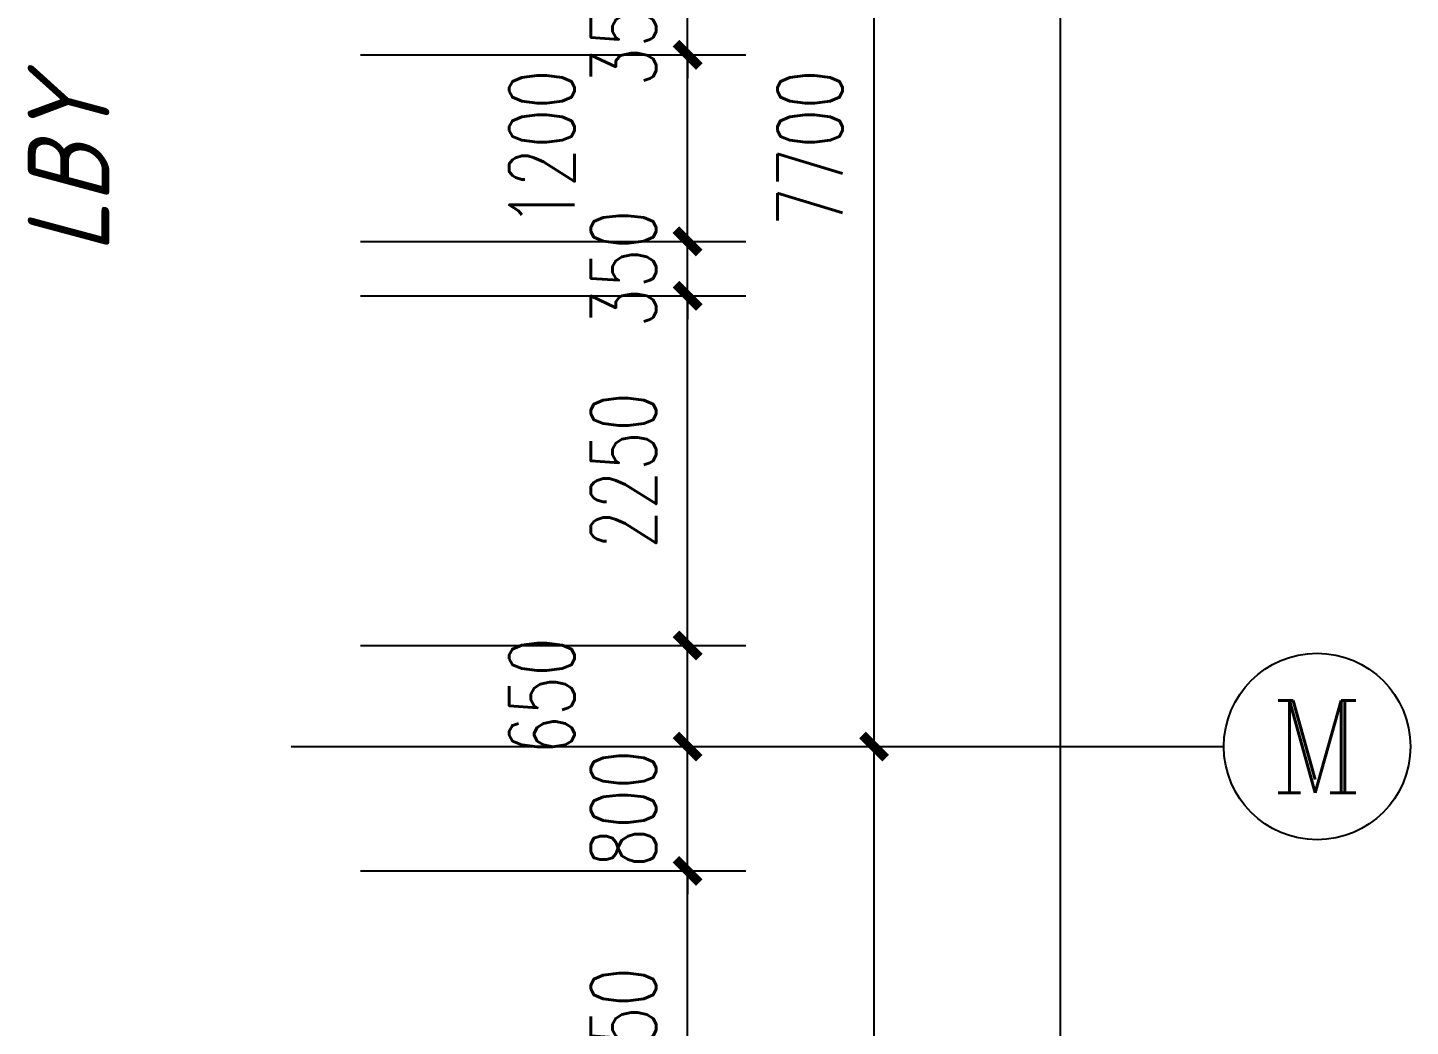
# Model space of a CAD drawing. Extents: x 0 to 2972856, y -1269770 to 0.
# Drawn here: x 2782160 to 2791056, y -1034156 to -1027731 of the extents above; entities that cross this region are included whole.
import ezdxf
from ezdxf.enums import TextEntityAlignment as Align

# ---------------------------------------------------------------- set-up
doc = ezdxf.new("R2010")
doc.units = 0
doc.header["$LTSCALE"] = 1000
doc.header["$PDSIZE"] = 50
doc.layers.add('1-建筑底图', color=8, linetype='Continuous')
doc.layers.add('AXIS_TEXT', color=7, linetype='Continuous')
doc.styles.add('_TCH_AXIS', font='COMPLEX', dxfattribs={"bigfont": 'GBCBIG'})
doc.styles.add('A_DIM_T3', font='SIMPLEX', dxfattribs={"width": 0.7, "bigfont": 'HZ'})
doc.styles.add('COMPLEX', font='COMPLEX')
doc.styles.get("Standard").update_dxf_attribs({"font": 'gbeitc.shx', "bigfont": 'gbcbig.shx'})
doc.dimstyles.new('_TCH_ARCH&&150', dxfattribs={"dimtxt": 420, "dimasz": 150, "dimexe": 375, "dimexo": 450, "dimgap": 202.5, "dimtad": 1, "dimdec": 0, "dimzin": 0, "dimdsep": 46, "dimtxsty": 'A_DIM_T3', "dimblk": 'ARCHTICK', "dimcen": 0.09, "dimclrt": 7, "dimazin": 2, "dimtfac": 1, "dimtdec": 0, "dimtix": 1, "dimtmove": 2, "dimatfit": 3, "dimfxl": 150, "dimtolj": 1, "dimtzin": 0, "dimarcsym": 0})

# ---------------------------------------------------------------- blocks, each defined once
blk = doc.blocks.new('_ArchTick')
at = {"color": 0, "linetype": 'ByBlock', "const_width": 0.4}
blk.add_lwpolyline([(-0.5, -0.5), (0.5, 0.5)], dxfattribs=at)
blk = doc.blocks.new('*D205')
at = {"layer": '1-建筑底图', "color": 0, "lineweight": -2, "transparency": 16777216}
for p, q in [((108850, 77400), (113725, 77400)), ((113350, -2200), (113350, 77400)), ((108850, -2200), (113725, -2200))]:
    blk.add_line(p, q, dxfattribs=at)
at = {"layer": 'Defpoints', "color": 0, "transparency": 16777216}
for p in [(108400, 77400), (113350, 77400), (108400, -2200)]:
    blk.add_point(p, dxfattribs=at)
at = {"layer": '1-建筑底图', "color": 0, "lineweight": -2, "transparency": 16777216, "xscale": 150, "yscale": 150, "zscale": 150}
for p, rotation in [((113350, 77400), 90), ((113350, -2200), 270)]:
    blk.add_blockref('_ArchTick', p, dxfattribs=dict(at, rotation=rotation))
at = {"layer": '1-建筑底图', "color": 7, "transparency": 16777216, "insert": (112937.5, 37600), "char_height": 420, "attachment_point": 5, "rotation": 90, "style": 'A_DIM_T3'}
blk.add_mtext('\\A1;79600', dxfattribs=at)
blk = doc.blocks.new('*D215')
at = {"layer": '1-建筑底图', "color": 0, "lineweight": -2, "transparency": 16777216}
for p, q in [((108850, 57600), (112525, 57600)), ((112150, 49600), (112150, 57600)), ((108850, 49600), (112525, 49600))]:
    blk.add_line(p, q, dxfattribs=at)
at = {"layer": 'Defpoints', "color": 0, "transparency": 16777216}
for p in [(108400, 57600), (112150, 57600), (108400, 49600)]:
    blk.add_point(p, dxfattribs=at)
at = {"layer": '1-建筑底图', "color": 0, "lineweight": -2, "transparency": 16777216, "xscale": 150, "yscale": 150, "zscale": 150}
for p, rotation in [((112150, 57600), 90), ((112150, 49600), 270)]:
    blk.add_blockref('_ArchTick', p, dxfattribs=dict(at, rotation=rotation))
at = {"layer": '1-建筑底图', "color": 7, "transparency": 16777216, "insert": (111737.5, 53600), "char_height": 420, "attachment_point": 5, "rotation": 90, "style": 'A_DIM_T3'}
blk.add_mtext('\\A1;8000', dxfattribs=at)
blk = doc.blocks.new('*D216')
at = {"layer": '1-建筑底图', "color": 0, "lineweight": -2, "transparency": 16777216}
for p, q in [((108850, 65300), (112525, 65300)), ((112150, 57600), (112150, 65300)), ((108850, 57600), (112525, 57600))]:
    blk.add_line(p, q, dxfattribs=at)
at = {"layer": 'Defpoints', "color": 0, "transparency": 16777216}
for p in [(108400, 65300), (112150, 65300), (108400, 57600)]:
    blk.add_point(p, dxfattribs=at)
at = {"layer": '1-建筑底图', "color": 0, "lineweight": -2, "transparency": 16777216, "xscale": 150, "yscale": 150, "zscale": 150}
for p, rotation in [((112150, 65300), 90), ((112150, 57600), 270)]:
    blk.add_blockref('_ArchTick', p, dxfattribs=dict(at, rotation=rotation))
at = {"layer": '1-建筑底图', "color": 7, "transparency": 16777216, "insert": (111737.5, 61450), "char_height": 420, "attachment_point": 5, "rotation": 90, "style": 'A_DIM_T3'}
blk.add_mtext('\\A1;7700', dxfattribs=at)
blk = doc.blocks.new('*D798')
at = {"layer": '1-建筑底图', "color": 0, "lineweight": -2, "transparency": 16777216}
for p, q in [((108845, 56800), (111325, 56800)), ((110950, 54550), (110950, 56800)), ((108845, 54550), (111325, 54550))]:
    blk.add_line(p, q, dxfattribs=at)
at = {"layer": 'Defpoints', "color": 0, "transparency": 16777216}
for p in [(108395, 56800), (110950, 56800), (108395, 54550)]:
    blk.add_point(p, dxfattribs=at)
at = {"layer": '1-建筑底图', "color": 0, "lineweight": -2, "transparency": 16777216, "xscale": 150, "yscale": 150, "zscale": 150}
for p, rotation in [((110950, 56800), 90), ((110950, 54550), 270)]:
    blk.add_blockref('_ArchTick', p, dxfattribs=dict(at, rotation=rotation))
at = {"layer": '1-建筑底图', "color": 7, "transparency": 16777216, "insert": (110537.5, 55675), "char_height": 420, "attachment_point": 5, "rotation": 90, "style": 'A_DIM_T3'}
blk.add_mtext('\\A1;2250', dxfattribs=at)
blk = doc.blocks.new('*D799')
at = {"layer": '1-建筑底图', "color": 0, "lineweight": -2, "transparency": 16777216}
for p, q in [((110950, 57600), (110950, 57750)), ((108845, 57600), (111325, 57600)), ((110950, 56800), (110950, 57600)), ((108845, 56800), (111325, 56800)), ((110950, 56800), (110950, 56650))]:
    blk.add_line(p, q, dxfattribs=at)
at = {"layer": 'Defpoints', "color": 0, "transparency": 16777216}
for p in [(108395, 57600), (110950, 57600), (108395, 56800)]:
    blk.add_point(p, dxfattribs=at)
at = {"layer": '1-建筑底图', "color": 0, "lineweight": -2, "transparency": 16777216, "xscale": 150, "yscale": 150, "zscale": 150}
for p, rotation in [((110950, 57600), 270), ((110950, 56800), 90)]:
    blk.add_blockref('_ArchTick', p, dxfattribs=dict(at, rotation=rotation))
at = {"layer": '1-建筑底图', "color": 7, "transparency": 16777216, "insert": (110537.5, 57200), "char_height": 420, "attachment_point": 5, "rotation": 90, "style": 'A_DIM_T3'}
blk.add_mtext('\\A1;800', dxfattribs=at)
blk = doc.blocks.new('*D800')
at = {"layer": '1-建筑底图', "color": 0, "lineweight": -2, "transparency": 16777216}
for p, q in [((108845, 58250), (111325, 58250)), ((110950, 57600), (110950, 58250)), ((108845, 57600), (111325, 57600))]:
    blk.add_line(p, q, dxfattribs=at)
at = {"layer": 'Defpoints', "color": 0, "transparency": 16777216}
for p in [(108395, 58250), (110950, 58250), (108395, 57600)]:
    blk.add_point(p, dxfattribs=at)
at = {"layer": '1-建筑底图', "color": 0, "lineweight": -2, "transparency": 16777216, "xscale": 150, "yscale": 150, "zscale": 150}
for p, rotation in [((110950, 58250), 90), ((110950, 57600), 270)]:
    blk.add_blockref('_ArchTick', p, dxfattribs=dict(at, rotation=rotation))
at = {"layer": '1-建筑底图', "color": 7, "transparency": 16777216, "insert": (110012.5, 57925), "char_height": 420, "attachment_point": 5, "rotation": 90, "style": 'A_DIM_T3'}
blk.add_mtext('\\A1;650', dxfattribs=at)
blk = doc.blocks.new('*D801')
at = {"layer": '1-建筑底图', "color": 0, "lineweight": -2, "transparency": 16777216}
for p, q in [((108845, 60500), (111325, 60500)), ((110950, 58250), (110950, 60500)), ((108845, 58250), (111325, 58250))]:
    blk.add_line(p, q, dxfattribs=at)
at = {"layer": 'Defpoints', "color": 0, "transparency": 16777216}
for p in [(108395, 60500), (110950, 60500), (108395, 58250)]:
    blk.add_point(p, dxfattribs=at)
at = {"layer": '1-建筑底图', "color": 0, "lineweight": -2, "transparency": 16777216, "xscale": 150, "yscale": 150, "zscale": 150}
for p, rotation in [((110950, 60500), 90), ((110950, 58250), 270)]:
    blk.add_blockref('_ArchTick', p, dxfattribs=dict(at, rotation=rotation))
at = {"layer": '1-建筑底图', "color": 7, "transparency": 16777216, "insert": (110537.5, 59375), "char_height": 420, "attachment_point": 5, "rotation": 90, "style": 'A_DIM_T3'}
blk.add_mtext('\\A1;2250', dxfattribs=at)
blk = doc.blocks.new('*D802')
at = {"layer": '1-建筑底图', "color": 0, "lineweight": -2, "transparency": 16777216}
for p, q in [((110950, 60850), (110950, 61000)), ((108845, 60850), (111325, 60850)), ((110950, 60500), (110950, 60850)), ((108845, 60500), (111325, 60500)), ((110950, 60500), (110950, 60350))]:
    blk.add_line(p, q, dxfattribs=at)
at = {"layer": 'Defpoints', "color": 0, "transparency": 16777216}
for p in [(108395, 60850), (110950, 60850), (108395, 60500)]:
    blk.add_point(p, dxfattribs=at)
at = {"layer": '1-建筑底图', "color": 0, "lineweight": -2, "transparency": 16777216, "xscale": 150, "yscale": 150, "zscale": 150}
for p, rotation in [((110950, 60850), 270), ((110950, 60500), 90)]:
    blk.add_blockref('_ArchTick', p, dxfattribs=dict(at, rotation=rotation))
at = {"layer": '1-建筑底图', "color": 7, "transparency": 16777216, "insert": (110537.5, 60675), "char_height": 420, "attachment_point": 5, "rotation": 90, "style": 'A_DIM_T3'}
blk.add_mtext('\\A1;350', dxfattribs=at)
blk = doc.blocks.new('*D803')
at = {"layer": '1-建筑底图', "color": 0, "lineweight": -2, "transparency": 16777216}
for p, q in [((108845, 62050), (111325, 62050)), ((110950, 60850), (110950, 62050)), ((108845, 60850), (111325, 60850))]:
    blk.add_line(p, q, dxfattribs=at)
at = {"layer": 'Defpoints', "color": 0, "transparency": 16777216}
for p in [(108395, 62050), (110950, 62050), (108395, 60850)]:
    blk.add_point(p, dxfattribs=at)
at = {"layer": '1-建筑底图', "color": 0, "lineweight": -2, "transparency": 16777216, "xscale": 150, "yscale": 150, "zscale": 150}
for p, rotation in [((110950, 62050), 90), ((110950, 60850), 270)]:
    blk.add_blockref('_ArchTick', p, dxfattribs=dict(at, rotation=rotation))
at = {"layer": '1-建筑底图', "color": 7, "transparency": 16777216, "insert": (110012.5, 61450), "char_height": 420, "attachment_point": 5, "rotation": 90, "style": 'A_DIM_T3'}
blk.add_mtext('\\A1;1200', dxfattribs=at)
blk = doc.blocks.new('*D804')
at = {"layer": '1-建筑底图', "color": 0, "lineweight": -2, "transparency": 16777216}
for p, q in [((110950, 62400), (110950, 62550)), ((108845, 62400), (111325, 62400)), ((110950, 62050), (110950, 62400)), ((108845, 62050), (111325, 62050)), ((110950, 62050), (110950, 61900))]:
    blk.add_line(p, q, dxfattribs=at)
at = {"layer": 'Defpoints', "color": 0, "transparency": 16777216}
for p in [(108395, 62400), (110950, 62400), (108395, 62050)]:
    blk.add_point(p, dxfattribs=at)
at = {"layer": '1-建筑底图', "color": 0, "lineweight": -2, "transparency": 16777216, "xscale": 150, "yscale": 150, "zscale": 150}
for p, rotation in [((110950, 62400), 270), ((110950, 62050), 90)]:
    blk.add_blockref('_ArchTick', p, dxfattribs=dict(at, rotation=rotation))
at = {"layer": '1-建筑底图', "color": 7, "transparency": 16777216, "insert": (110537.5, 62225), "char_height": 420, "attachment_point": 5, "rotation": 90, "style": 'A_DIM_T3'}
blk.add_mtext('\\A1;350', dxfattribs=at)
blk = doc.blocks.new('*D820')
at = {"layer": '1-建筑底图', "color": 0, "lineweight": -2, "transparency": 16777216}
for p, q in [((108850, 77400), (113725, 77400)), ((113350, -2200), (113350, 77400)), ((108850, -2200), (113725, -2200))]:
    blk.add_line(p, q, dxfattribs=at)
at = {"layer": 'Defpoints', "color": 0, "transparency": 16777216}
for p in [(108400, 77400), (113350, 77400), (108400, -2200)]:
    blk.add_point(p, dxfattribs=at)
at = {"layer": '1-建筑底图', "color": 0, "lineweight": -2, "transparency": 16777216, "xscale": 150, "yscale": 150, "zscale": 150}
for p, rotation in [((113350, 77400), 90), ((113350, -2200), 270)]:
    blk.add_blockref('_ArchTick', p, dxfattribs=dict(at, rotation=rotation))
at = {"layer": '1-建筑底图', "color": 7, "transparency": 16777216, "insert": (112937.5, 37600), "char_height": 420, "attachment_point": 5, "rotation": 90, "style": 'A_DIM_T3'}
blk.add_mtext('\\A1;79600', dxfattribs=at)
blk = doc.blocks.new('*D830')
at = {"layer": '1-建筑底图', "color": 0, "lineweight": -2, "transparency": 16777216}
for p, q in [((108850, 57600), (112525, 57600)), ((112150, 49600), (112150, 57600)), ((108850, 49600), (112525, 49600))]:
    blk.add_line(p, q, dxfattribs=at)
at = {"layer": 'Defpoints', "color": 0, "transparency": 16777216}
for p in [(108400, 57600), (112150, 57600), (108400, 49600)]:
    blk.add_point(p, dxfattribs=at)
at = {"layer": '1-建筑底图', "color": 0, "lineweight": -2, "transparency": 16777216, "xscale": 150, "yscale": 150, "zscale": 150}
for p, rotation in [((112150, 57600), 90), ((112150, 49600), 270)]:
    blk.add_blockref('_ArchTick', p, dxfattribs=dict(at, rotation=rotation))
at = {"layer": '1-建筑底图', "color": 7, "transparency": 16777216, "insert": (111737.5, 53600), "char_height": 420, "attachment_point": 5, "rotation": 90, "style": 'A_DIM_T3'}
blk.add_mtext('\\A1;8000', dxfattribs=at)
blk = doc.blocks.new('*D831')
at = {"layer": '1-建筑底图', "color": 0, "lineweight": -2, "transparency": 16777216}
for p, q in [((108850, 65300), (112525, 65300)), ((112150, 57600), (112150, 65300)), ((108850, 57600), (112525, 57600))]:
    blk.add_line(p, q, dxfattribs=at)
at = {"layer": 'Defpoints', "color": 0, "transparency": 16777216}
for p in [(108400, 65300), (112150, 65300), (108400, 57600)]:
    blk.add_point(p, dxfattribs=at)
at = {"layer": '1-建筑底图', "color": 0, "lineweight": -2, "transparency": 16777216, "xscale": 150, "yscale": 150, "zscale": 150}
for p, rotation in [((112150, 65300), 90), ((112150, 57600), 270)]:
    blk.add_blockref('_ArchTick', p, dxfattribs=dict(at, rotation=rotation))
at = {"layer": '1-建筑底图', "color": 7, "transparency": 16777216, "insert": (111737.5, 61450), "char_height": 420, "attachment_point": 5, "rotation": 90, "style": 'A_DIM_T3'}
blk.add_mtext('\\A1;7700', dxfattribs=at)
blk = doc.blocks.new('*D1105')
at = {"layer": '1-建筑底图', "color": 0, "lineweight": -2, "transparency": 16777216}
for p, q in [((108845, 56800), (111325, 56800)), ((110950, 54550), (110950, 56800)), ((108845, 54550), (111325, 54550))]:
    blk.add_line(p, q, dxfattribs=at)
at = {"layer": 'Defpoints', "color": 0, "transparency": 16777216}
for p in [(108395, 56800), (110950, 56800), (108395, 54550)]:
    blk.add_point(p, dxfattribs=at)
at = {"layer": '1-建筑底图', "color": 0, "lineweight": -2, "transparency": 16777216, "xscale": 150, "yscale": 150, "zscale": 150}
for p, rotation in [((110950, 56800), 90), ((110950, 54550), 270)]:
    blk.add_blockref('_ArchTick', p, dxfattribs=dict(at, rotation=rotation))
at = {"layer": '1-建筑底图', "color": 7, "transparency": 16777216, "insert": (110537.5, 55675), "char_height": 420, "attachment_point": 5, "rotation": 90, "style": 'A_DIM_T3'}
blk.add_mtext('\\A1;2250', dxfattribs=at)
blk = doc.blocks.new('*D1106')
at = {"layer": '1-建筑底图', "color": 0, "lineweight": -2, "transparency": 16777216}
for p, q in [((110950, 57600), (110950, 57750)), ((108845, 57600), (111325, 57600)), ((110950, 56800), (110950, 57600)), ((108845, 56800), (111325, 56800)), ((110950, 56800), (110950, 56650))]:
    blk.add_line(p, q, dxfattribs=at)
at = {"layer": 'Defpoints', "color": 0, "transparency": 16777216}
for p in [(108395, 57600), (110950, 57600), (108395, 56800)]:
    blk.add_point(p, dxfattribs=at)
at = {"layer": '1-建筑底图', "color": 0, "lineweight": -2, "transparency": 16777216, "xscale": 150, "yscale": 150, "zscale": 150}
for p, rotation in [((110950, 57600), 270), ((110950, 56800), 90)]:
    blk.add_blockref('_ArchTick', p, dxfattribs=dict(at, rotation=rotation))
at = {"layer": '1-建筑底图', "color": 7, "transparency": 16777216, "insert": (110537.5, 57200), "char_height": 420, "attachment_point": 5, "rotation": 90, "style": 'A_DIM_T3'}
blk.add_mtext('\\A1;800', dxfattribs=at)
blk = doc.blocks.new('*D1107')
at = {"layer": '1-建筑底图', "color": 0, "lineweight": -2, "transparency": 16777216}
for p, q in [((108845, 58250), (111325, 58250)), ((110950, 57600), (110950, 58250)), ((108845, 57600), (111325, 57600))]:
    blk.add_line(p, q, dxfattribs=at)
at = {"layer": 'Defpoints', "color": 0, "transparency": 16777216}
for p in [(108395, 58250), (110950, 58250), (108395, 57600)]:
    blk.add_point(p, dxfattribs=at)
at = {"layer": '1-建筑底图', "color": 0, "lineweight": -2, "transparency": 16777216, "xscale": 150, "yscale": 150, "zscale": 150}
for p, rotation in [((110950, 58250), 90), ((110950, 57600), 270)]:
    blk.add_blockref('_ArchTick', p, dxfattribs=dict(at, rotation=rotation))
at = {"layer": '1-建筑底图', "color": 7, "transparency": 16777216, "insert": (110012.5, 57925), "char_height": 420, "attachment_point": 5, "rotation": 90, "style": 'A_DIM_T3'}
blk.add_mtext('\\A1;650', dxfattribs=at)
blk = doc.blocks.new('*D1108')
at = {"layer": '1-建筑底图', "color": 0, "lineweight": -2, "transparency": 16777216}
for p, q in [((108845, 60500), (111325, 60500)), ((110950, 58250), (110950, 60500)), ((108845, 58250), (111325, 58250))]:
    blk.add_line(p, q, dxfattribs=at)
at = {"layer": 'Defpoints', "color": 0, "transparency": 16777216}
for p in [(108395, 60500), (110950, 60500), (108395, 58250)]:
    blk.add_point(p, dxfattribs=at)
at = {"layer": '1-建筑底图', "color": 0, "lineweight": -2, "transparency": 16777216, "xscale": 150, "yscale": 150, "zscale": 150}
for p, rotation in [((110950, 60500), 90), ((110950, 58250), 270)]:
    blk.add_blockref('_ArchTick', p, dxfattribs=dict(at, rotation=rotation))
at = {"layer": '1-建筑底图', "color": 7, "transparency": 16777216, "insert": (110537.5, 59375), "char_height": 420, "attachment_point": 5, "rotation": 90, "style": 'A_DIM_T3'}
blk.add_mtext('\\A1;2250', dxfattribs=at)
blk = doc.blocks.new('*D1109')
at = {"layer": '1-建筑底图', "color": 0, "lineweight": -2, "transparency": 16777216}
for p, q in [((110950, 60850), (110950, 61000)), ((108845, 60850), (111325, 60850)), ((110950, 60500), (110950, 60850)), ((108845, 60500), (111325, 60500)), ((110950, 60500), (110950, 60350))]:
    blk.add_line(p, q, dxfattribs=at)
at = {"layer": 'Defpoints', "color": 0, "transparency": 16777216}
for p in [(108395, 60850), (110950, 60850), (108395, 60500)]:
    blk.add_point(p, dxfattribs=at)
at = {"layer": '1-建筑底图', "color": 0, "lineweight": -2, "transparency": 16777216, "xscale": 150, "yscale": 150, "zscale": 150}
for p, rotation in [((110950, 60850), 270), ((110950, 60500), 90)]:
    blk.add_blockref('_ArchTick', p, dxfattribs=dict(at, rotation=rotation))
at = {"layer": '1-建筑底图', "color": 7, "transparency": 16777216, "insert": (110537.5, 60675), "char_height": 420, "attachment_point": 5, "rotation": 90, "style": 'A_DIM_T3'}
blk.add_mtext('\\A1;350', dxfattribs=at)
blk = doc.blocks.new('*D1110')
at = {"layer": '1-建筑底图', "color": 0, "lineweight": -2, "transparency": 16777216}
for p, q in [((108845, 62050), (111325, 62050)), ((110950, 60850), (110950, 62050)), ((108845, 60850), (111325, 60850))]:
    blk.add_line(p, q, dxfattribs=at)
at = {"layer": 'Defpoints', "color": 0, "transparency": 16777216}
for p in [(108395, 62050), (110950, 62050), (108395, 60850)]:
    blk.add_point(p, dxfattribs=at)
at = {"layer": '1-建筑底图', "color": 0, "lineweight": -2, "transparency": 16777216, "xscale": 150, "yscale": 150, "zscale": 150}
for p, rotation in [((110950, 62050), 90), ((110950, 60850), 270)]:
    blk.add_blockref('_ArchTick', p, dxfattribs=dict(at, rotation=rotation))
at = {"layer": '1-建筑底图', "color": 7, "transparency": 16777216, "insert": (110012.5, 61450), "char_height": 420, "attachment_point": 5, "rotation": 90, "style": 'A_DIM_T3'}
blk.add_mtext('\\A1;1200', dxfattribs=at)
blk = doc.blocks.new('*D1111')
at = {"layer": '1-建筑底图', "color": 0, "lineweight": -2, "transparency": 16777216}
for p, q in [((110950, 62400), (110950, 62550)), ((108845, 62400), (111325, 62400)), ((110950, 62050), (110950, 62400)), ((108845, 62050), (111325, 62050)), ((110950, 62050), (110950, 61900))]:
    blk.add_line(p, q, dxfattribs=at)
at = {"layer": 'Defpoints', "color": 0, "transparency": 16777216}
for p in [(108395, 62400), (110950, 62400), (108395, 62050)]:
    blk.add_point(p, dxfattribs=at)
at = {"layer": '1-建筑底图', "color": 0, "lineweight": -2, "transparency": 16777216, "xscale": 150, "yscale": 150, "zscale": 150}
for p, rotation in [((110950, 62400), 270), ((110950, 62050), 90)]:
    blk.add_blockref('_ArchTick', p, dxfattribs=dict(at, rotation=rotation))
at = {"layer": '1-建筑底图', "color": 7, "transparency": 16777216, "insert": (110537.5, 62225), "char_height": 420, "attachment_point": 5, "rotation": 90, "style": 'A_DIM_T3'}
blk.add_mtext('\\A1;350', dxfattribs=at)
blk = doc.blocks.new('_AXISO')
blk.add_circle((0, 0), 0.5)
at = {"layer": 'AXIS_TEXT', "style": 'COMPLEX', "width": 1.041667}
blk.add_attdef('A', text='', height=0.56, dxfattribs=at).set_placement((-0.25, -0.28), (0.25, -0.28), align=Align.FIT)
blk = doc.blocks.new('*D423')
at = {"layer": '1-建筑底图', "color": 0, "lineweight": -2, "transparency": 16777216}
for p, q in [((108850, 77400), (113725, 77400)), ((113350, -2200), (113350, 77400)), ((108850, -2200), (113725, -2200))]:
    blk.add_line(p, q, dxfattribs=at)
at = {"layer": 'Defpoints', "color": 0, "transparency": 16777216}
for p in [(108400, 77400), (113350, 77400), (108400, -2200)]:
    blk.add_point(p, dxfattribs=at)
at = {"layer": '1-建筑底图', "color": 0, "lineweight": -2, "transparency": 16777216, "xscale": 150, "yscale": 150, "zscale": 150}
for p, rotation in [((113350, 77400), 90), ((113350, -2200), 270)]:
    blk.add_blockref('_ArchTick', p, dxfattribs=dict(at, rotation=rotation))
at = {"layer": '1-建筑底图', "color": 7, "transparency": 16777216, "insert": (112937.5, 37600), "char_height": 420, "attachment_point": 5, "rotation": 90, "style": 'A_DIM_T3'}
blk.add_mtext('\\A1;79600', dxfattribs=at)
blk = doc.blocks.new('*D433')
at = {"layer": '1-建筑底图', "color": 0, "lineweight": -2, "transparency": 16777216}
for p, q in [((108850, 57600), (112525, 57600)), ((112150, 49600), (112150, 57600)), ((108850, 49600), (112525, 49600))]:
    blk.add_line(p, q, dxfattribs=at)
at = {"layer": 'Defpoints', "color": 0, "transparency": 16777216}
for p in [(108400, 57600), (112150, 57600), (108400, 49600)]:
    blk.add_point(p, dxfattribs=at)
at = {"layer": '1-建筑底图', "color": 0, "lineweight": -2, "transparency": 16777216, "xscale": 150, "yscale": 150, "zscale": 150}
for p, rotation in [((112150, 57600), 90), ((112150, 49600), 270)]:
    blk.add_blockref('_ArchTick', p, dxfattribs=dict(at, rotation=rotation))
at = {"layer": '1-建筑底图', "color": 7, "transparency": 16777216, "insert": (111737.5, 53600), "char_height": 420, "attachment_point": 5, "rotation": 90, "style": 'A_DIM_T3'}
blk.add_mtext('\\A1;8000', dxfattribs=at)
blk = doc.blocks.new('*D434')
at = {"layer": '1-建筑底图', "color": 0, "lineweight": -2, "transparency": 16777216}
for p, q in [((108850, 65300), (112525, 65300)), ((112150, 57600), (112150, 65300)), ((108850, 57600), (112525, 57600))]:
    blk.add_line(p, q, dxfattribs=at)
at = {"layer": 'Defpoints', "color": 0, "transparency": 16777216}
for p in [(108400, 65300), (112150, 65300), (108400, 57600)]:
    blk.add_point(p, dxfattribs=at)
at = {"layer": '1-建筑底图', "color": 0, "lineweight": -2, "transparency": 16777216, "xscale": 150, "yscale": 150, "zscale": 150}
for p, rotation in [((112150, 65300), 90), ((112150, 57600), 270)]:
    blk.add_blockref('_ArchTick', p, dxfattribs=dict(at, rotation=rotation))
at = {"layer": '1-建筑底图', "color": 7, "transparency": 16777216, "insert": (111737.5, 61450), "char_height": 420, "attachment_point": 5, "rotation": 90, "style": 'A_DIM_T3'}
blk.add_mtext('\\A1;7700', dxfattribs=at)
blk = doc.blocks.new('*D708')
at = {"layer": '1-建筑底图', "color": 0, "lineweight": -2, "transparency": 16777216}
for p, q in [((108845, 56800), (111325, 56800)), ((110950, 54550), (110950, 56800)), ((108845, 54550), (111325, 54550))]:
    blk.add_line(p, q, dxfattribs=at)
at = {"layer": 'Defpoints', "color": 0, "transparency": 16777216}
for p in [(108395, 56800), (110950, 56800), (108395, 54550)]:
    blk.add_point(p, dxfattribs=at)
at = {"layer": '1-建筑底图', "color": 0, "lineweight": -2, "transparency": 16777216, "xscale": 150, "yscale": 150, "zscale": 150}
for p, rotation in [((110950, 56800), 90), ((110950, 54550), 270)]:
    blk.add_blockref('_ArchTick', p, dxfattribs=dict(at, rotation=rotation))
at = {"layer": '1-建筑底图', "color": 7, "transparency": 16777216, "insert": (110537.5, 55675), "char_height": 420, "attachment_point": 5, "rotation": 90, "style": 'A_DIM_T3'}
blk.add_mtext('\\A1;2250', dxfattribs=at)
blk = doc.blocks.new('*D709')
at = {"layer": '1-建筑底图', "color": 0, "lineweight": -2, "transparency": 16777216}
for p, q in [((110950, 57600), (110950, 57750)), ((108845, 57600), (111325, 57600)), ((110950, 56800), (110950, 57600)), ((108845, 56800), (111325, 56800)), ((110950, 56800), (110950, 56650))]:
    blk.add_line(p, q, dxfattribs=at)
at = {"layer": 'Defpoints', "color": 0, "transparency": 16777216}
for p in [(108395, 57600), (110950, 57600), (108395, 56800)]:
    blk.add_point(p, dxfattribs=at)
at = {"layer": '1-建筑底图', "color": 0, "lineweight": -2, "transparency": 16777216, "xscale": 150, "yscale": 150, "zscale": 150}
for p, rotation in [((110950, 57600), 270), ((110950, 56800), 90)]:
    blk.add_blockref('_ArchTick', p, dxfattribs=dict(at, rotation=rotation))
at = {"layer": '1-建筑底图', "color": 7, "transparency": 16777216, "insert": (110537.5, 57200), "char_height": 420, "attachment_point": 5, "rotation": 90, "style": 'A_DIM_T3'}
blk.add_mtext('\\A1;800', dxfattribs=at)
blk = doc.blocks.new('*D710')
at = {"layer": '1-建筑底图', "color": 0, "lineweight": -2, "transparency": 16777216}
for p, q in [((108845, 58250), (111325, 58250)), ((110950, 57600), (110950, 58250)), ((108845, 57600), (111325, 57600))]:
    blk.add_line(p, q, dxfattribs=at)
at = {"layer": 'Defpoints', "color": 0, "transparency": 16777216}
for p in [(108395, 58250), (110950, 58250), (108395, 57600)]:
    blk.add_point(p, dxfattribs=at)
at = {"layer": '1-建筑底图', "color": 0, "lineweight": -2, "transparency": 16777216, "xscale": 150, "yscale": 150, "zscale": 150}
for p, rotation in [((110950, 58250), 90), ((110950, 57600), 270)]:
    blk.add_blockref('_ArchTick', p, dxfattribs=dict(at, rotation=rotation))
at = {"layer": '1-建筑底图', "color": 7, "transparency": 16777216, "insert": (110012.5, 57925), "char_height": 420, "attachment_point": 5, "rotation": 90, "style": 'A_DIM_T3'}
blk.add_mtext('\\A1;650', dxfattribs=at)
blk = doc.blocks.new('*D711')
at = {"layer": '1-建筑底图', "color": 0, "lineweight": -2, "transparency": 16777216}
for p, q in [((108845, 60500), (111325, 60500)), ((110950, 58250), (110950, 60500)), ((108845, 58250), (111325, 58250))]:
    blk.add_line(p, q, dxfattribs=at)
at = {"layer": 'Defpoints', "color": 0, "transparency": 16777216}
for p in [(108395, 60500), (110950, 60500), (108395, 58250)]:
    blk.add_point(p, dxfattribs=at)
at = {"layer": '1-建筑底图', "color": 0, "lineweight": -2, "transparency": 16777216, "xscale": 150, "yscale": 150, "zscale": 150}
for p, rotation in [((110950, 60500), 90), ((110950, 58250), 270)]:
    blk.add_blockref('_ArchTick', p, dxfattribs=dict(at, rotation=rotation))
at = {"layer": '1-建筑底图', "color": 7, "transparency": 16777216, "insert": (110537.5, 59375), "char_height": 420, "attachment_point": 5, "rotation": 90, "style": 'A_DIM_T3'}
blk.add_mtext('\\A1;2250', dxfattribs=at)
blk = doc.blocks.new('*D712')
at = {"layer": '1-建筑底图', "color": 0, "lineweight": -2, "transparency": 16777216}
for p, q in [((110950, 60850), (110950, 61000)), ((108845, 60850), (111325, 60850)), ((110950, 60500), (110950, 60850)), ((108845, 60500), (111325, 60500)), ((110950, 60500), (110950, 60350))]:
    blk.add_line(p, q, dxfattribs=at)
at = {"layer": 'Defpoints', "color": 0, "transparency": 16777216}
for p in [(108395, 60850), (110950, 60850), (108395, 60500)]:
    blk.add_point(p, dxfattribs=at)
at = {"layer": '1-建筑底图', "color": 0, "lineweight": -2, "transparency": 16777216, "xscale": 150, "yscale": 150, "zscale": 150}
for p, rotation in [((110950, 60850), 270), ((110950, 60500), 90)]:
    blk.add_blockref('_ArchTick', p, dxfattribs=dict(at, rotation=rotation))
at = {"layer": '1-建筑底图', "color": 7, "transparency": 16777216, "insert": (110537.5, 60675), "char_height": 420, "attachment_point": 5, "rotation": 90, "style": 'A_DIM_T3'}
blk.add_mtext('\\A1;350', dxfattribs=at)
blk = doc.blocks.new('*D713')
at = {"layer": '1-建筑底图', "color": 0, "lineweight": -2, "transparency": 16777216}
for p, q in [((108845, 62050), (111325, 62050)), ((110950, 60850), (110950, 62050)), ((108845, 60850), (111325, 60850))]:
    blk.add_line(p, q, dxfattribs=at)
at = {"layer": 'Defpoints', "color": 0, "transparency": 16777216}
for p in [(108395, 62050), (110950, 62050), (108395, 60850)]:
    blk.add_point(p, dxfattribs=at)
at = {"layer": '1-建筑底图', "color": 0, "lineweight": -2, "transparency": 16777216, "xscale": 150, "yscale": 150, "zscale": 150}
for p, rotation in [((110950, 62050), 90), ((110950, 60850), 270)]:
    blk.add_blockref('_ArchTick', p, dxfattribs=dict(at, rotation=rotation))
at = {"layer": '1-建筑底图', "color": 7, "transparency": 16777216, "insert": (110012.5, 61450), "char_height": 420, "attachment_point": 5, "rotation": 90, "style": 'A_DIM_T3'}
blk.add_mtext('\\A1;1200', dxfattribs=at)
blk = doc.blocks.new('*D714')
at = {"layer": '1-建筑底图', "color": 0, "lineweight": -2, "transparency": 16777216}
for p, q in [((110950, 62400), (110950, 62550)), ((108845, 62400), (111325, 62400)), ((110950, 62050), (110950, 62400)), ((108845, 62050), (111325, 62050)), ((110950, 62050), (110950, 61900))]:
    blk.add_line(p, q, dxfattribs=at)
at = {"layer": 'Defpoints', "color": 0, "transparency": 16777216}
for p in [(108395, 62400), (110950, 62400), (108395, 62050)]:
    blk.add_point(p, dxfattribs=at)
at = {"layer": '1-建筑底图', "color": 0, "lineweight": -2, "transparency": 16777216, "xscale": 150, "yscale": 150, "zscale": 150}
for p, rotation in [((110950, 62400), 270), ((110950, 62050), 90)]:
    blk.add_blockref('_ArchTick', p, dxfattribs=dict(at, rotation=rotation))
at = {"layer": '1-建筑底图', "color": 7, "transparency": 16777216, "insert": (110537.5, 62225), "char_height": 420, "attachment_point": 5, "rotation": 90, "style": 'A_DIM_T3'}
blk.add_mtext('\\A1;350', dxfattribs=at)
blk = doc.blocks.new('1-二层建筑底图')
at = {"layer": '1-建筑底图'}
blk.add_line((108400, 57600), (114400, 57600), dxfattribs=at)
ref = blk.add_blockref('_AXISO', (115000, 57600), dxfattribs=dict(at, xscale=1200, yscale=1200, zscale=1200))
ref.add_attrib('A', 'M', dxfattribs={"layer": 'AXIS_TEXT', "height": 594, "style": '_TCH_AXIS'}).set_placement((114703, 57303), (115297, 57303), align=Align.FIT)
blk.add_text('LBY', height=525, rotation=90, dxfattribs=at).set_placement((107229.6, 60774.5))
for p1, p2, distance, picture, middle in [((108400, -2200), (108400, 77400), -4950, '*D205', (112937.5, 37600)), ((108400, -2200), (108400, 77400), -4950, '*D820', (112937.5, 37600)), ((108400, -2200), (108400, 77400), -4950, '*D423', (112937.5, 37600)), ((108400, 57600), (108400, 65300), -3750, '*D216', (111737.5, 61450)), ((108400, 57600), (108400, 65300), -3750, '*D831', (111737.5, 61450)), ((108400, 57600), (108400, 65300), -3750, '*D434', (111737.5, 61450)), ((108395, 62050), (108395, 62400), -2555, '*D804', (110537.5, 62225)), ((108395, 62050), (108395, 62400), -2555, '*D1111', (110537.5, 62225)), ((108395, 62050), (108395, 62400), -2555, '*D714', (110537.5, 62225)), ((108395, 60500), (108395, 60850), -2555, '*D802', (110537.5, 60675)), ((108395, 60500), (108395, 60850), -2555, '*D1109', (110537.5, 60675)), ((108395, 60500), (108395, 60850), -2555, '*D712', (110537.5, 60675)), ((108395, 58250), (108395, 60500), -2555, '*D801', (110537.5, 59375)), ((108395, 58250), (108395, 60500), -2555, '*D1108', (110537.5, 59375)), ((108395, 58250), (108395, 60500), -2555, '*D711', (110537.5, 59375)), ((108395, 56800), (108395, 57600), -2555, '*D799', (110537.5, 57200)), ((108395, 56800), (108395, 57600), -2555, '*D1106', (110537.5, 57200)), ((108395, 56800), (108395, 57600), -2555, '*D709', (110537.5, 57200)), ((108400, 49600), (108400, 57600), -3750, '*D215', (111737.5, 53600)), ((108400, 49600), (108400, 57600), -3750, '*D830', (111737.5, 53600)), ((108400, 49600), (108400, 57600), -3750, '*D433', (111737.5, 53600)), ((108395, 54550), (108395, 56800), -2555, '*D798', (110537.5, 55675)), ((108395, 54550), (108395, 56800), -2555, '*D1105', (110537.5, 55675)), ((108395, 54550), (108395, 56800), -2555, '*D708', (110537.5, 55675))]:
    dim = blk.add_aligned_dim(p1=p1, p2=p2, distance=distance, dimstyle='_TCH_ARCH&&150', dxfattribs=at)
    dim.commit()
    dim.dimension.update_dxf_attribs({"geometry": picture, "text_midpoint": middle})
for base, p1, p2, picture, middle in [((110950, 62050), (108395, 60850), (108395, 62050), '*D803', (110012.5, 61450)), ((110950, 62050), (108395, 60850), (108395, 62050), '*D1110', (110012.5, 61450)), ((110950, 62050), (108395, 60850), (108395, 62050), '*D713', (110012.5, 61450)), ((110950, 58250), (108395, 57600), (108395, 58250), '*D800', (110012.5, 57925)), ((110950, 58250), (108395, 57600), (108395, 58250), '*D1107', (110012.5, 57925)), ((110950, 58250), (108395, 57600), (108395, 58250), '*D710', (110012.5, 57925))]:
    dim = blk.add_linear_dim(base=base, p1=p1, p2=p2, angle=90, dimstyle='_TCH_ARCH&&150', dxfattribs=at)
    dim.commit()
    dim.dimension.update_dxf_attribs({"geometry": picture, "text_midpoint": middle, "dimtype": 161})

msp = doc.modelspace()

# ---------------------------------------------------------------- block references
at = {"layer": '1-建筑底图', "linetype": 'ByBlock'}
msp.add_blockref('1-二层建筑底图', (2675455.9, -1089955.7), dxfattribs=at)
msp.add_blockref('1-二层建筑底图', (2675455.9, -1089955.7), dxfattribs=at)

doc.saveas('drawing.dxf')
